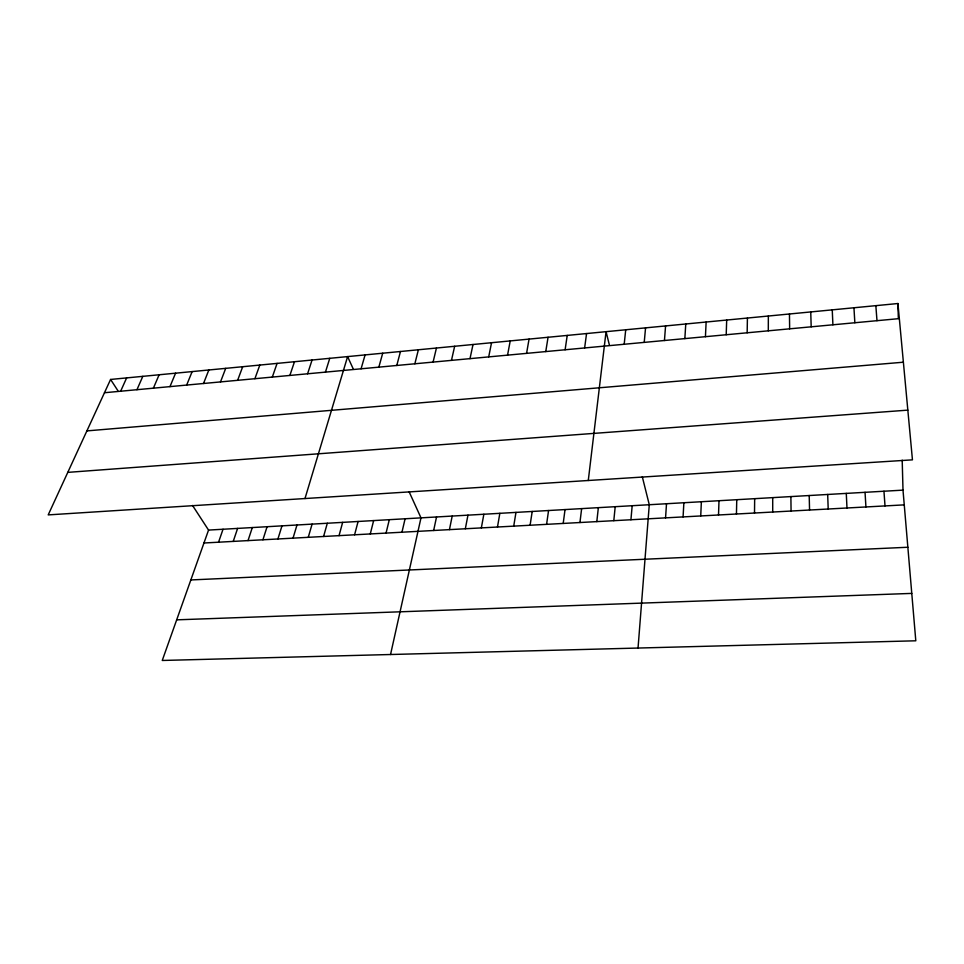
<?xml version="1.0" encoding="UTF-8"?>
<svg xmlns="http://www.w3.org/2000/svg" width="964" height="964" viewBox="0 0 964 964"><rect width="100%" height="100%" fill="white"/><g stroke="black" fill="none" stroke-linecap="round" stroke-linejoin="round"><path stroke-width="1.45" d="M768.308 330.821L768.344 316.023M754.511 513.029L754.667 498.665M747.16 332.797L747.413 318.036M736.448 514.005L736.761 499.689M726.205 334.749L726.687 320.036M718.517 514.981L718.999 500.714M700.732 515.957L701.37 501.726M705.431 336.689L706.13 322.024M683.078 516.909L683.874 502.738M684.85 338.605L685.766 323.988M665.558 517.861L666.51 503.738M664.449 340.509L665.57 325.928M638.035 648.049L649.278 504.726L642.301 476.77M630.926 519.753L632.179 505.702M644.229 342.389L645.555 327.856M613.803 520.681L615.201 506.678M624.19 344.269L625.72 329.772M596.812 521.608L598.355 507.654M588.281 480.494L606.055 331.676L609.308 344.69M579.942 522.524L581.641 508.618M563.205 523.44L565.037 509.57M584.63 347.956L586.558 333.556M546.588 524.344L548.564 510.522M565.109 349.775L567.23 335.412M530.104 525.235L532.2 511.462M545.757 351.583L548.058 337.267M513.728 526.127L515.969 512.39M526.573 353.366L529.055 339.099M497.484 527.019L499.846 513.318M481.349 527.898L483.856 514.246M507.558 355.138L510.221 340.919M465.335 528.766L467.962 515.15M488.7 356.897L491.544 342.714M449.441 529.634L452.2 516.065M469.998 358.644L473.023 344.497M433.655 530.489L436.535 516.957M390.541 654.52L420.991 517.861L409.061 491.64M451.465 360.379L454.659 346.269M401.964 532.212L405.097 518.765M433.089 362.09L436.439 348.028M386.058 533.08L389.311 519.68M414.857 363.789L418.376 349.775M370.272 533.948L373.646 520.584M396.782 365.477L400.47 351.498M354.595 534.791L358.09 521.476M339.039 535.647L342.654 522.368M378.852 367.151L382.708 353.21M323.591 536.478L327.314 523.247M361.078 368.802L365.091 354.909M308.263 537.322L312.095 524.115M293.044 538.141L296.984 524.994M304.986 498.545L347.606 356.596L353.101 368.646M277.921 538.972L281.982 525.85M325.446 372.128L329.76 358.319M262.919 539.792L267.088 526.706M307.588 373.791L312.059 360.018M248.025 540.599L252.303 527.561M289.875 375.442L294.49 361.717M233.228 541.407L237.614 528.405M218.551 542.202L223.033 529.248M272.318 377.081L277.078 363.392M192.535 505.449L208.549 530.08L162.253 660.473L915.8 640.795L903.003 490.134L902.196 460.19M254.894 378.707L259.81 365.067M237.626 380.322L242.687 366.718M220.503 381.913L225.709 368.356M203.512 383.503L208.851 369.971M186.667 385.07L192.149 371.586M169.965 386.624L175.569 373.189M153.384 388.179L159.132 374.767M136.948 389.709L142.817 376.346M120.645 391.227L126.633 377.9M110.583 379.454L48.2 514.897L912.45 459.852L897.93 303.527L110.583 379.454L117.861 390.637M104.474 392.734L899.328 318.602M86.893 430.896L903.376 362.211M67.793 472.372L907.835 410.134M208.549 530.08L903.003 490.134M203.97 542.997L904.256 504.871M190.848 579.942L907.859 547.251M176.677 619.84L911.775 593.402M875.842 305.648L876.987 320.687M883.952 491.23L885.012 505.919M853.947 307.769L854.851 322.747M865.045 492.315L865.925 506.956M846.284 493.387L846.982 507.992M832.245 309.854L832.908 324.796M827.678 494.46L828.197 509.016M897.93 303.527L898.315 317.674M810.748 311.926L811.182 326.82M809.206 495.52L809.555 510.028M789.456 313.987L789.649 328.832M790.89 496.581L791.07 511.028M772.706 497.629L772.718 512.029"/></g></svg>
